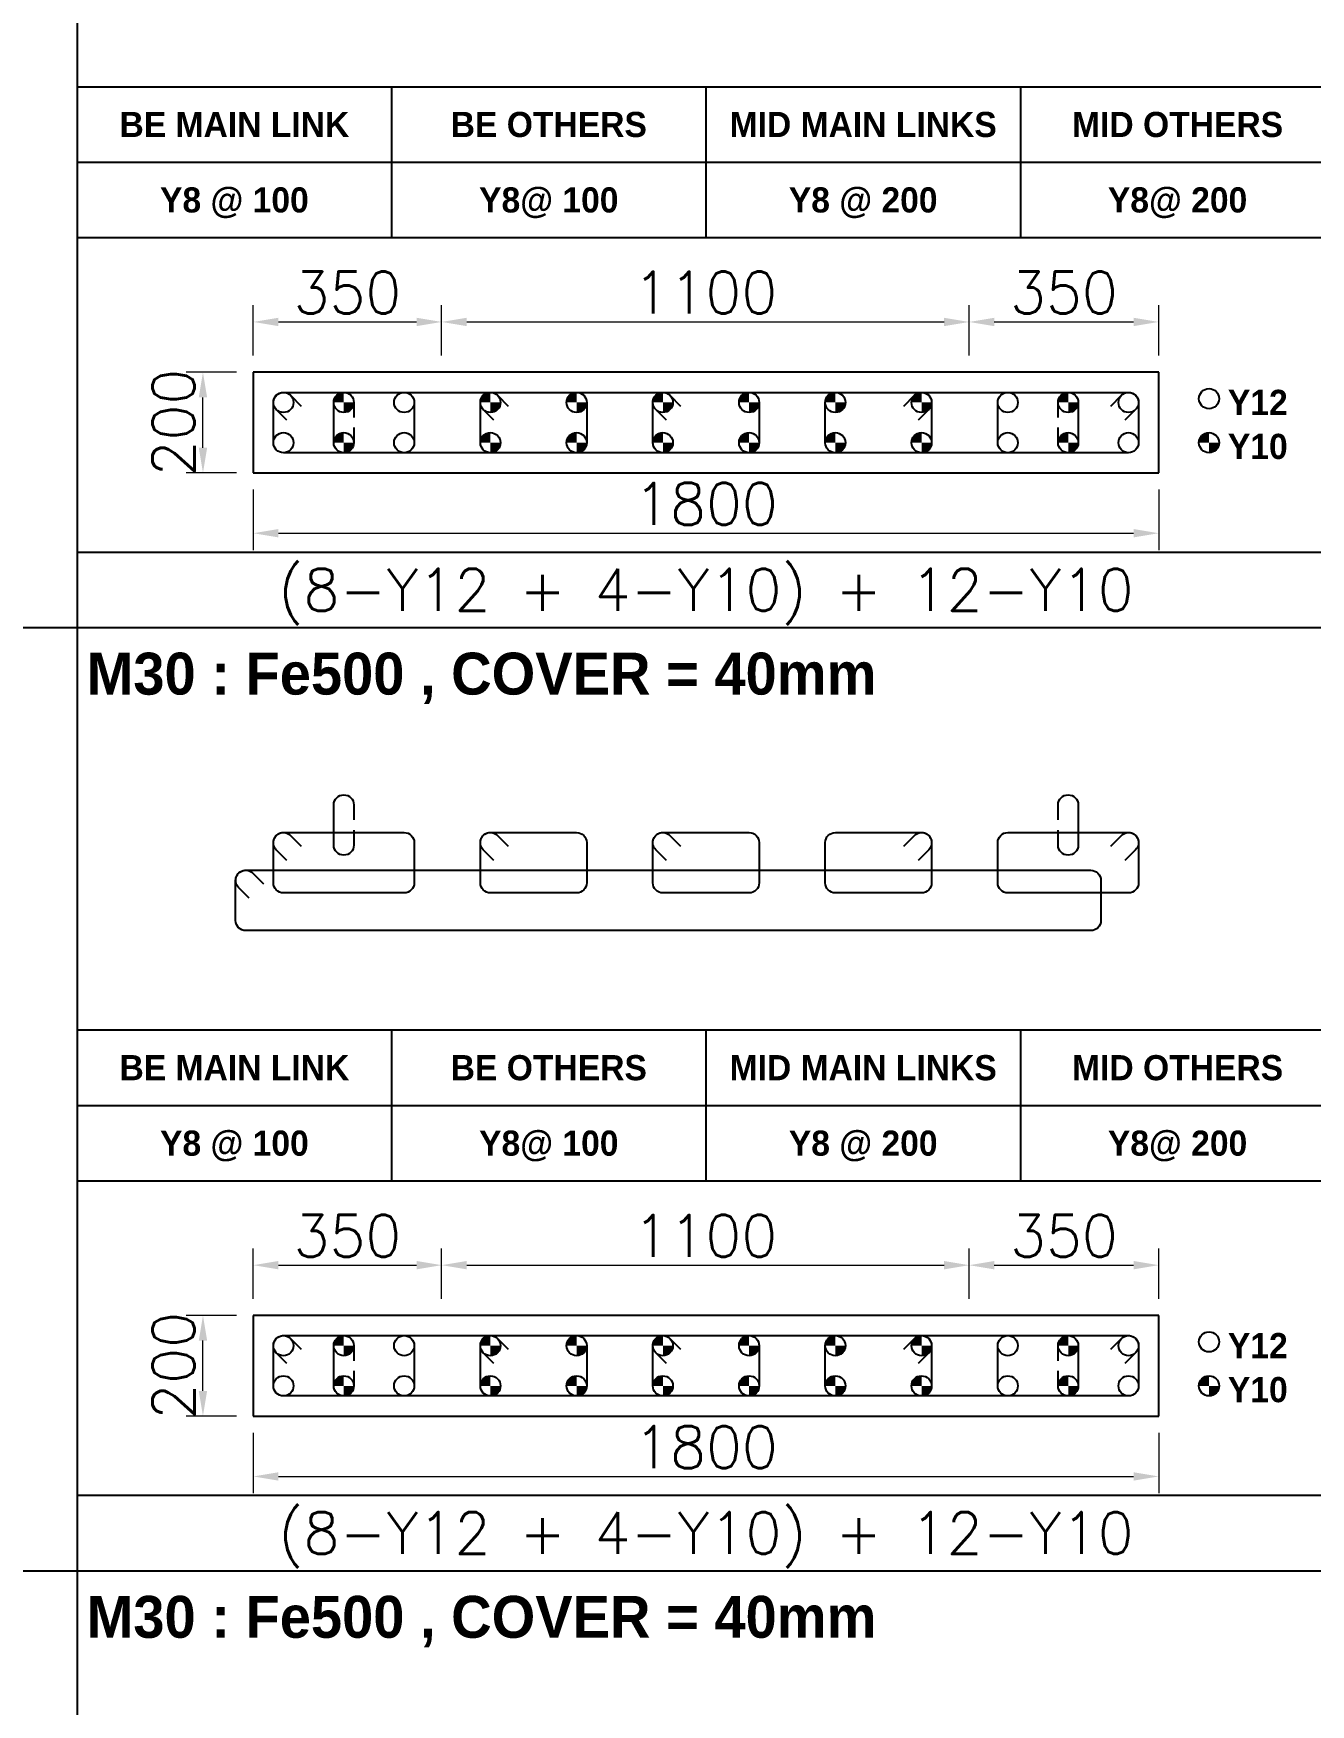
# Model space of a CAD drawing. Header units: millimetres. Extents: x -28707963 to -28231469, y 696001 to 896471.
# Drawn here: x -28330547 to -28322930, y 845748 to 855714 of the extents above; entities that cross this region are included whole.
import ezdxf
from ezdxf.enums import TextEntityAlignment as Align

# ---------------------------------------------------------------- set-up
doc = ezdxf.new("R2010")
doc.units = ezdxf.units.MM
doc.header["$MEASUREMENT"] = 0
doc.header["$PDMODE"] = 34
doc.header["$PDSIZE"] = -8
doc.layers.get('0').update_dxf_attribs({"lineweight": 5})
for name, color, linetype in [('09 COL TEXT-SCH', 2, 'Continuous'), ('14 REINF', 6, 'Continuous'), ('22 TABLE FRAME', 5, 'Continuous'), ('23 STIRRUPS', 5, 'Continuous'), ('TEXT', 4, 'Continuous')]:
    doc.layers.add(name, color=color, linetype=linetype)
doc.layers.add('19 COLUMN', color=1, linetype='Continuous', lineweight=25)
doc.styles.add('adani bold', font='')
doc.styles.add('ROMANS', font='simplex.shx')
doc.styles.get('adani bold').set_extended_font_data('Adani Bold', bold=True)
doc.dimstyles.new('D 50', dxfattribs={"dimscale": 100, "dimtxt": 3, "dimasz": 1.5, "dimexe": 1, "dimexo": 1, "dimgap": 0.5, "dimtad": 1, "dimdec": 0, "dimdsep": 46, "dimtxsty": 'ROMANS', "dimcen": 2.5, "dimclrd": 5, "dimclre": 5, "dimclrt": 4, "dimadec": 0, "dimazin": 0, "dimtfac": 1, "dimtdec": 0, "dimtmove": 0, "dimatfit": 3, "dimfxl": 1, "dimlwd": 0, "dimlwe": 0, "dimarcsym": 0})

# ---------------------------------------------------------------- blocks, each defined once
blk = doc.blocks.new('*D30')
at = {"color": 5, "lineweight": 0, "transparency": 16777216}
for p, q in [((-28329236.1, 847368.4), (-28329236.1, 847008.4)), ((-28323836.1, 847368.4), (-28323836.1, 847008.4)), ((-28329086.1, 847108.4), (-28323986.1, 847108.4))]:
    blk.add_line(p, q, dxfattribs=at)
at = {"color": 5, "transparency": 16777216}
for points in [[(-28329086.1, 847133.4), (-28329086.1, 847083.4), (-28329236.1, 847108.4)], [(-28323986.1, 847083.4), (-28323986.1, 847133.4), (-28323836.1, 847108.4)]]:
    blk.add_solid(points, dxfattribs=at)
at = {"layer": 'Defpoints', "color": 0, "transparency": 16777216}
for p in [(-28329236.1, 847468.4), (-28323836.1, 847468.4), (-28323836.1, 847108.4)]:
    blk.add_point(p, dxfattribs=at)
at = {"color": 4, "transparency": 16777216, "insert": (-28326536.1, 847283.4), "char_height": 250, "attachment_point": 5, "style": 'ROMANS'}
blk.add_mtext('1800', dxfattribs=at)
blk = doc.blocks.new('*D31')
at = {"color": 5, "lineweight": 0, "transparency": 16777216}
for p, q in [((-28329236.1, 852993.4), (-28329236.1, 852633.4)), ((-28323836.1, 852993.4), (-28323836.1, 852633.4)), ((-28329086.1, 852733.4), (-28323986.1, 852733.4))]:
    blk.add_line(p, q, dxfattribs=at)
at = {"color": 5, "transparency": 16777216}
for points in [[(-28329086.1, 852758.4), (-28329086.1, 852708.4), (-28329236.1, 852733.4)], [(-28323986.1, 852708.4), (-28323986.1, 852758.4), (-28323836.1, 852733.4)]]:
    blk.add_solid(points, dxfattribs=at)
at = {"layer": 'Defpoints', "color": 0, "transparency": 16777216}
for p in [(-28329236.1, 853093.4), (-28323836.1, 853093.4), (-28323836.1, 852733.4)]:
    blk.add_point(p, dxfattribs=at)
at = {"color": 4, "transparency": 16777216, "insert": (-28326536.1, 852908.4), "char_height": 250, "attachment_point": 5, "style": 'ROMANS'}
blk.add_mtext('1800', dxfattribs=at)
blk = doc.blocks.new('*D273')
at = {"color": 5, "lineweight": 0, "transparency": 16777216}
for p, q in [((-28329336.1, 848068.4), (-28329636.1, 848068.4)), ((-28329536.1, 847618.4), (-28329536.1, 847918.4)), ((-28329336.1, 847468.4), (-28329636.1, 847468.4))]:
    blk.add_line(p, q, dxfattribs=at)
at = {"color": 5, "transparency": 16777216}
for points in [[(-28329511.1, 847918.4), (-28329561.1, 847918.4), (-28329536.1, 848068.4)], [(-28329561.1, 847618.4), (-28329511.1, 847618.4), (-28329536.1, 847468.4)]]:
    blk.add_solid(points, dxfattribs=at)
at = {"layer": 'Defpoints', "color": 0, "transparency": 16777216}
for p in [(-28329536.1, 848068.4), (-28329236.1, 848068.4), (-28329236.1, 847468.4)]:
    blk.add_point(p, dxfattribs=at)
at = {"color": 4, "transparency": 16777216, "insert": (-28329711.1, 847768.4), "char_height": 250, "attachment_point": 5, "rotation": 90, "style": 'ROMANS'}
blk.add_mtext('200', dxfattribs=at)
blk = doc.blocks.new('*D274')
at = {"color": 5, "lineweight": 0, "transparency": 16777216}
for p, q in [((-28329236.1, 848168.4), (-28329236.1, 848468.4)), ((-28328112.5, 848168.4), (-28328112.5, 848468.4)), ((-28329086.1, 848368.4), (-28328262.5, 848368.4))]:
    blk.add_line(p, q, dxfattribs=at)
at = {"color": 5, "transparency": 16777216}
for points in [[(-28329086.1, 848393.4), (-28329086.1, 848343.4), (-28329236.1, 848368.4)], [(-28328262.5, 848343.4), (-28328262.5, 848393.4), (-28328112.5, 848368.4)]]:
    blk.add_solid(points, dxfattribs=at)
at = {"layer": 'Defpoints', "color": 0, "transparency": 16777216}
for p in [(-28328112.5, 848368.4), (-28329236.1, 848068.4), (-28328112.5, 848068.4)]:
    blk.add_point(p, dxfattribs=at)
at = {"color": 4, "transparency": 16777216, "insert": (-28328674.3, 848543.4), "char_height": 250, "attachment_point": 5, "style": 'ROMANS'}
blk.add_mtext('350', dxfattribs=at)
blk = doc.blocks.new('*D275')
at = {"color": 5, "lineweight": 0, "transparency": 16777216}
for p, q in [((-28328112.5, 848168.4), (-28328112.5, 848468.4)), ((-28324966.6, 848168.4), (-28324966.6, 848468.4)), ((-28327962.5, 848368.4), (-28325116.6, 848368.4))]:
    blk.add_line(p, q, dxfattribs=at)
at = {"color": 5, "transparency": 16777216}
for points in [[(-28327962.5, 848393.4), (-28327962.5, 848343.4), (-28328112.5, 848368.4)], [(-28325116.6, 848343.4), (-28325116.6, 848393.4), (-28324966.6, 848368.4)]]:
    blk.add_solid(points, dxfattribs=at)
at = {"layer": 'Defpoints', "color": 0, "transparency": 16777216}
for p in [(-28324966.6, 848368.4), (-28328112.5, 848068.4), (-28324966.6, 848068.4)]:
    blk.add_point(p, dxfattribs=at)
at = {"color": 4, "transparency": 16777216, "insert": (-28326539.6, 848543.4), "char_height": 250, "attachment_point": 5, "style": 'ROMANS'}
blk.add_mtext('1100', dxfattribs=at)
blk = doc.blocks.new('*D276')
at = {"color": 5, "lineweight": 0, "transparency": 16777216}
for p, q in [((-28324966.6, 848168.4), (-28324966.6, 848468.4)), ((-28323836.1, 848168.4), (-28323836.1, 848468.4)), ((-28324816.6, 848368.4), (-28323986.1, 848368.4))]:
    blk.add_line(p, q, dxfattribs=at)
at = {"color": 5, "transparency": 16777216}
for points in [[(-28324816.6, 848393.4), (-28324816.6, 848343.4), (-28324966.6, 848368.4)], [(-28323986.1, 848343.4), (-28323986.1, 848393.4), (-28323836.1, 848368.4)]]:
    blk.add_solid(points, dxfattribs=at)
at = {"layer": 'Defpoints', "color": 0, "transparency": 16777216}
for p in [(-28323836.1, 848368.4), (-28324966.6, 848068.4), (-28323836.1, 848068.4)]:
    blk.add_point(p, dxfattribs=at)
at = {"color": 4, "transparency": 16777216, "insert": (-28324401.4, 848543.4), "char_height": 250, "attachment_point": 5, "style": 'ROMANS'}
blk.add_mtext('350', dxfattribs=at)
blk = doc.blocks.new('*D277')
at = {"color": 5, "lineweight": 0, "transparency": 16777216}
for p, q in [((-28329336.1, 853693.4), (-28329636.1, 853693.4)), ((-28329536.1, 853243.4), (-28329536.1, 853543.4)), ((-28329336.1, 853093.4), (-28329636.1, 853093.4))]:
    blk.add_line(p, q, dxfattribs=at)
at = {"color": 5, "transparency": 16777216}
for points in [[(-28329511.1, 853543.4), (-28329561.1, 853543.4), (-28329536.1, 853693.4)], [(-28329561.1, 853243.4), (-28329511.1, 853243.4), (-28329536.1, 853093.4)]]:
    blk.add_solid(points, dxfattribs=at)
at = {"layer": 'Defpoints', "color": 0, "transparency": 16777216}
for p in [(-28329536.1, 853693.4), (-28329236.1, 853693.4), (-28329236.1, 853093.4)]:
    blk.add_point(p, dxfattribs=at)
at = {"color": 4, "transparency": 16777216, "insert": (-28329711.1, 853393.4), "char_height": 250, "attachment_point": 5, "rotation": 90, "style": 'ROMANS'}
blk.add_mtext('200', dxfattribs=at)
blk = doc.blocks.new('*D278')
at = {"color": 5, "lineweight": 0, "transparency": 16777216}
for p, q in [((-28329236.1, 853793.4), (-28329236.1, 854093.4)), ((-28328112.5, 853793.4), (-28328112.5, 854093.4)), ((-28329086.1, 853993.4), (-28328262.5, 853993.4))]:
    blk.add_line(p, q, dxfattribs=at)
at = {"color": 5, "transparency": 16777216}
for points in [[(-28329086.1, 854018.4), (-28329086.1, 853968.4), (-28329236.1, 853993.4)], [(-28328262.5, 853968.4), (-28328262.5, 854018.4), (-28328112.5, 853993.4)]]:
    blk.add_solid(points, dxfattribs=at)
at = {"layer": 'Defpoints', "color": 0, "transparency": 16777216}
for p in [(-28328112.5, 853993.4), (-28329236.1, 853693.4), (-28328112.5, 853693.4)]:
    blk.add_point(p, dxfattribs=at)
at = {"color": 4, "transparency": 16777216, "insert": (-28328674.3, 854168.4), "char_height": 250, "attachment_point": 5, "style": 'ROMANS'}
blk.add_mtext('350', dxfattribs=at)
blk = doc.blocks.new('*D279')
at = {"color": 5, "lineweight": 0, "transparency": 16777216}
for p, q in [((-28328112.5, 853793.4), (-28328112.5, 854093.4)), ((-28324966.6, 853793.4), (-28324966.6, 854093.4)), ((-28327962.5, 853993.4), (-28325116.6, 853993.4))]:
    blk.add_line(p, q, dxfattribs=at)
at = {"color": 5, "transparency": 16777216}
for points in [[(-28327962.5, 854018.4), (-28327962.5, 853968.4), (-28328112.5, 853993.4)], [(-28325116.6, 853968.4), (-28325116.6, 854018.4), (-28324966.6, 853993.4)]]:
    blk.add_solid(points, dxfattribs=at)
at = {"layer": 'Defpoints', "color": 0, "transparency": 16777216}
for p in [(-28324966.6, 853993.4), (-28328112.5, 853693.4), (-28324966.6, 853693.4)]:
    blk.add_point(p, dxfattribs=at)
at = {"color": 4, "transparency": 16777216, "insert": (-28326539.6, 854168.4), "char_height": 250, "attachment_point": 5, "style": 'ROMANS'}
blk.add_mtext('1100', dxfattribs=at)
blk = doc.blocks.new('*D280')
at = {"color": 5, "lineweight": 0, "transparency": 16777216}
for p, q in [((-28324966.6, 853793.4), (-28324966.6, 854093.4)), ((-28323836.1, 853793.4), (-28323836.1, 854093.4)), ((-28324816.6, 853993.4), (-28323986.1, 853993.4))]:
    blk.add_line(p, q, dxfattribs=at)
at = {"color": 5, "transparency": 16777216}
for points in [[(-28324816.6, 854018.4), (-28324816.6, 853968.4), (-28324966.6, 853993.4)], [(-28323986.1, 853968.4), (-28323986.1, 854018.4), (-28323836.1, 853993.4)]]:
    blk.add_solid(points, dxfattribs=at)
at = {"layer": 'Defpoints', "color": 0, "transparency": 16777216}
for p in [(-28323836.1, 853993.4), (-28324966.6, 853693.4), (-28323836.1, 853693.4)]:
    blk.add_point(p, dxfattribs=at)
at = {"color": 4, "transparency": 16777216, "insert": (-28324401.4, 854168.4), "char_height": 250, "attachment_point": 5, "style": 'ROMANS'}
blk.add_mtext('350', dxfattribs=at)

msp = doc.modelspace()

# ---------------------------------------------------------------- hatches: boundary and pattern name
at = {"layer": '14 REINF'}
h = msp.add_hatch(color=6, dxfattribs=at)
edge = h.paths.add_edge_path(flags=0)
edge.add_line((-28328756.1, 853513.4), (-28328696.1, 853513.4))
edge.add_line((-28328696.1, 853513.4), (-28328696.1, 853573.4))
edge.add_arc((-28328696.1, 853513.4), 60, 90, 180)
edge = h.paths.add_edge_path(flags=0)
edge.add_line((-28328636.1, 853513.4), (-28328696.1, 853513.4))
edge.add_line((-28328696.1, 853513.4), (-28328696.1, 853453.4))
edge.add_arc((-28328696.1, 853513.4), 60, 270, 360)
h = msp.add_hatch(color=6, dxfattribs=at)
edge = h.paths.add_edge_path(flags=0)
edge.add_line((-28327881.8, 853513.4), (-28327821.8, 853513.4))
edge.add_line((-28327821.8, 853513.4), (-28327821.8, 853573.4))
edge.add_arc((-28327821.8, 853513.4), 60, 90, 180)
edge = h.paths.add_edge_path(flags=0)
edge.add_line((-28327761.8, 853513.4), (-28327821.8, 853513.4))
edge.add_line((-28327821.8, 853513.4), (-28327821.8, 853453.4))
edge.add_arc((-28327821.8, 853513.4), 60, 270, 360)
h = msp.add_hatch(color=6, dxfattribs=at)
edge = h.paths.add_edge_path(flags=0)
edge.add_line((-28327367.5, 853513.4), (-28327307.5, 853513.4))
edge.add_line((-28327307.5, 853513.4), (-28327307.5, 853573.4))
edge.add_arc((-28327307.5, 853513.4), 60, 90, 180)
edge = h.paths.add_edge_path(flags=0)
edge.add_line((-28327247.5, 853513.4), (-28327307.5, 853513.4))
edge.add_line((-28327307.5, 853513.4), (-28327307.5, 853453.4))
edge.add_arc((-28327307.5, 853513.4), 60, 270, 360)
h = msp.add_hatch(color=6, dxfattribs=at)
edge = h.paths.add_edge_path(flags=0)
edge.add_line((-28326853.2, 853513.4), (-28326793.2, 853513.4))
edge.add_line((-28326793.2, 853513.4), (-28326793.2, 853573.4))
edge.add_arc((-28326793.2, 853513.4), 60, 90, 180)
edge = h.paths.add_edge_path(flags=0)
edge.add_line((-28326733.2, 853513.4), (-28326793.2, 853513.4))
edge.add_line((-28326793.2, 853513.4), (-28326793.2, 853453.4))
edge.add_arc((-28326793.2, 853513.4), 60, 270, 360)
h = msp.add_hatch(color=6, dxfattribs=at)
edge = h.paths.add_edge_path(flags=0)
edge.add_line((-28326339, 853513.4), (-28326279, 853513.4))
edge.add_line((-28326279, 853513.4), (-28326279, 853573.4))
edge.add_arc((-28326279, 853513.4), 60, 90, 180)
edge = h.paths.add_edge_path(flags=0)
edge.add_line((-28326219, 853513.4), (-28326279, 853513.4))
edge.add_line((-28326279, 853513.4), (-28326279, 853453.4))
edge.add_arc((-28326279, 853513.4), 60, 270, 360)
h = msp.add_hatch(color=6, dxfattribs=at)
edge = h.paths.add_edge_path(flags=0)
edge.add_line((-28325824.7, 853513.4), (-28325764.7, 853513.4))
edge.add_line((-28325764.7, 853513.4), (-28325764.7, 853573.4))
edge.add_arc((-28325764.7, 853513.4), 60, 90, 180)
edge = h.paths.add_edge_path(flags=0)
edge.add_line((-28325704.7, 853513.4), (-28325764.7, 853513.4))
edge.add_line((-28325764.7, 853513.4), (-28325764.7, 853453.4))
edge.add_arc((-28325764.7, 853513.4), 60, 270, 360)
h = msp.add_hatch(color=6, dxfattribs=at)
edge = h.paths.add_edge_path(flags=0)
edge.add_line((-28325310.4, 853513.4), (-28325250.4, 853513.4))
edge.add_line((-28325250.4, 853513.4), (-28325250.4, 853573.4))
edge.add_arc((-28325250.4, 853513.4), 60, 90, 180)
edge = h.paths.add_edge_path(flags=0)
edge.add_line((-28325190.4, 853513.4), (-28325250.4, 853513.4))
edge.add_line((-28325250.4, 853513.4), (-28325250.4, 853453.4))
edge.add_arc((-28325250.4, 853513.4), 60, 270, 360)
h = msp.add_hatch(color=6, dxfattribs=at)
edge = h.paths.add_edge_path(flags=0)
edge.add_line((-28324436.1, 853513.4), (-28324376.1, 853513.4))
edge.add_line((-28324376.1, 853513.4), (-28324376.1, 853573.4))
edge.add_arc((-28324376.1, 853513.4), 60, 90, 180)
edge = h.paths.add_edge_path(flags=0)
edge.add_line((-28324316.1, 853513.4), (-28324376.1, 853513.4))
edge.add_line((-28324376.1, 853513.4), (-28324376.1, 853453.4))
edge.add_arc((-28324376.1, 853513.4), 60, 270, 360)
h = msp.add_hatch(color=6, dxfattribs=at)
edge = h.paths.add_edge_path(flags=0)
edge.add_line((-28328756.1, 853273.4), (-28328696.1, 853273.4))
edge.add_line((-28328696.1, 853273.4), (-28328696.1, 853333.4))
edge.add_arc((-28328696.1, 853273.4), 60, 90, 180)
edge = h.paths.add_edge_path(flags=0)
edge.add_line((-28328636.1, 853273.4), (-28328696.1, 853273.4))
edge.add_line((-28328696.1, 853273.4), (-28328696.1, 853213.4))
edge.add_arc((-28328696.1, 853273.4), 60, 270, 360)
h = msp.add_hatch(color=6, dxfattribs=at)
edge = h.paths.add_edge_path(flags=0)
edge.add_line((-28327881.8, 853273.4), (-28327821.8, 853273.4))
edge.add_line((-28327821.8, 853273.4), (-28327821.8, 853333.4))
edge.add_arc((-28327821.8, 853273.4), 60, 90, 180)
edge = h.paths.add_edge_path(flags=0)
edge.add_line((-28327761.8, 853273.4), (-28327821.8, 853273.4))
edge.add_line((-28327821.8, 853273.4), (-28327821.8, 853213.4))
edge.add_arc((-28327821.8, 853273.4), 60, 270, 360)
h = msp.add_hatch(color=6, dxfattribs=at)
edge = h.paths.add_edge_path(flags=0)
edge.add_line((-28327367.5, 853273.4), (-28327307.5, 853273.4))
edge.add_line((-28327307.5, 853273.4), (-28327307.5, 853333.4))
edge.add_arc((-28327307.5, 853273.4), 60, 90, 180)
edge = h.paths.add_edge_path(flags=0)
edge.add_line((-28327247.5, 853273.4), (-28327307.5, 853273.4))
edge.add_line((-28327307.5, 853273.4), (-28327307.5, 853213.4))
edge.add_arc((-28327307.5, 853273.4), 60, 270, 360)
h = msp.add_hatch(color=6, dxfattribs=at)
edge = h.paths.add_edge_path(flags=0)
edge.add_line((-28326853.2, 853273.4), (-28326793.2, 853273.4))
edge.add_line((-28326793.2, 853273.4), (-28326793.2, 853333.4))
edge.add_arc((-28326793.2, 853273.4), 60, 90, 180)
edge = h.paths.add_edge_path(flags=0)
edge.add_line((-28326733.2, 853273.4), (-28326793.2, 853273.4))
edge.add_line((-28326793.2, 853273.4), (-28326793.2, 853213.4))
edge.add_arc((-28326793.2, 853273.4), 60, 270, 360)
h = msp.add_hatch(color=6, dxfattribs=at)
edge = h.paths.add_edge_path(flags=0)
edge.add_line((-28326339, 853273.4), (-28326279, 853273.4))
edge.add_line((-28326279, 853273.4), (-28326279, 853333.4))
edge.add_arc((-28326279, 853273.4), 60, 90, 180)
edge = h.paths.add_edge_path(flags=0)
edge.add_line((-28326219, 853273.4), (-28326279, 853273.4))
edge.add_line((-28326279, 853273.4), (-28326279, 853213.4))
edge.add_arc((-28326279, 853273.4), 60, 270, 360)
h = msp.add_hatch(color=6, dxfattribs=at)
edge = h.paths.add_edge_path(flags=0)
edge.add_line((-28325824.7, 853273.4), (-28325764.7, 853273.4))
edge.add_line((-28325764.7, 853273.4), (-28325764.7, 853333.4))
edge.add_arc((-28325764.7, 853273.4), 60, 90, 180)
edge = h.paths.add_edge_path(flags=0)
edge.add_line((-28325704.7, 853273.4), (-28325764.7, 853273.4))
edge.add_line((-28325764.7, 853273.4), (-28325764.7, 853213.4))
edge.add_arc((-28325764.7, 853273.4), 60, 270, 360)
h = msp.add_hatch(color=6, dxfattribs=at)
edge = h.paths.add_edge_path(flags=0)
edge.add_line((-28325310.4, 853273.4), (-28325250.4, 853273.4))
edge.add_line((-28325250.4, 853273.4), (-28325250.4, 853333.4))
edge.add_arc((-28325250.4, 853273.4), 60, 90, 180)
edge = h.paths.add_edge_path(flags=0)
edge.add_line((-28325190.4, 853273.4), (-28325250.4, 853273.4))
edge.add_line((-28325250.4, 853273.4), (-28325250.4, 853213.4))
edge.add_arc((-28325250.4, 853273.4), 60, 270, 360)
h = msp.add_hatch(color=6, dxfattribs=at)
edge = h.paths.add_edge_path(flags=0)
edge.add_line((-28324436.1, 853273.4), (-28324376.1, 853273.4))
edge.add_line((-28324376.1, 853273.4), (-28324376.1, 853333.4))
edge.add_arc((-28324376.1, 853273.4), 60, 90, 180)
edge = h.paths.add_edge_path(flags=0)
edge.add_line((-28324316.1, 853273.4), (-28324376.1, 853273.4))
edge.add_line((-28324376.1, 853273.4), (-28324376.1, 853213.4))
edge.add_arc((-28324376.1, 853273.4), 60, 270, 360)
h = msp.add_hatch(color=6, dxfattribs=at)
edge = h.paths.add_edge_path(flags=0)
edge.add_line((-28323596.1, 853273.4), (-28323536.1, 853273.4))
edge.add_line((-28323536.1, 853273.4), (-28323536.1, 853333.4))
edge.add_arc((-28323536.1, 853273.4), 60, 90, 180)
edge = h.paths.add_edge_path(flags=0)
edge.add_line((-28323476.1, 853273.4), (-28323536.1, 853273.4))
edge.add_line((-28323536.1, 853273.4), (-28323536.1, 853213.4))
edge.add_arc((-28323536.1, 853273.4), 60, 270, 360)
h = msp.add_hatch(color=6, dxfattribs=at)
edge = h.paths.add_edge_path(flags=0)
edge.add_line((-28328756.1, 847888.4), (-28328696.1, 847888.4))
edge.add_line((-28328696.1, 847888.4), (-28328696.1, 847948.4))
edge.add_arc((-28328696.1, 847888.4), 60, 90, 180)
edge = h.paths.add_edge_path(flags=0)
edge.add_line((-28328636.1, 847888.4), (-28328696.1, 847888.4))
edge.add_line((-28328696.1, 847888.4), (-28328696.1, 847828.4))
edge.add_arc((-28328696.1, 847888.4), 60, 270, 360)
h = msp.add_hatch(color=6, dxfattribs=at)
edge = h.paths.add_edge_path(flags=0)
edge.add_line((-28327881.8, 847888.4), (-28327821.8, 847888.4))
edge.add_line((-28327821.8, 847888.4), (-28327821.8, 847948.4))
edge.add_arc((-28327821.8, 847888.4), 60, 90, 180)
edge = h.paths.add_edge_path(flags=0)
edge.add_line((-28327761.8, 847888.4), (-28327821.8, 847888.4))
edge.add_line((-28327821.8, 847888.4), (-28327821.8, 847828.4))
edge.add_arc((-28327821.8, 847888.4), 60, 270, 360)
h = msp.add_hatch(color=6, dxfattribs=at)
edge = h.paths.add_edge_path(flags=0)
edge.add_line((-28327367.5, 847888.4), (-28327307.5, 847888.4))
edge.add_line((-28327307.5, 847888.4), (-28327307.5, 847948.4))
edge.add_arc((-28327307.5, 847888.4), 60, 90, 180)
edge = h.paths.add_edge_path(flags=0)
edge.add_line((-28327247.5, 847888.4), (-28327307.5, 847888.4))
edge.add_line((-28327307.5, 847888.4), (-28327307.5, 847828.4))
edge.add_arc((-28327307.5, 847888.4), 60, 270, 360)
h = msp.add_hatch(color=6, dxfattribs=at)
edge = h.paths.add_edge_path(flags=0)
edge.add_line((-28326853.2, 847888.4), (-28326793.2, 847888.4))
edge.add_line((-28326793.2, 847888.4), (-28326793.2, 847948.4))
edge.add_arc((-28326793.2, 847888.4), 60, 90, 180)
edge = h.paths.add_edge_path(flags=0)
edge.add_line((-28326733.2, 847888.4), (-28326793.2, 847888.4))
edge.add_line((-28326793.2, 847888.4), (-28326793.2, 847828.4))
edge.add_arc((-28326793.2, 847888.4), 60, 270, 360)
h = msp.add_hatch(color=6, dxfattribs=at)
edge = h.paths.add_edge_path(flags=0)
edge.add_line((-28326339, 847888.4), (-28326279, 847888.4))
edge.add_line((-28326279, 847888.4), (-28326279, 847948.4))
edge.add_arc((-28326279, 847888.4), 60, 90, 180)
edge = h.paths.add_edge_path(flags=0)
edge.add_line((-28326219, 847888.4), (-28326279, 847888.4))
edge.add_line((-28326279, 847888.4), (-28326279, 847828.4))
edge.add_arc((-28326279, 847888.4), 60, 270, 360)
h = msp.add_hatch(color=6, dxfattribs=at)
edge = h.paths.add_edge_path(flags=0)
edge.add_line((-28325824.7, 847888.4), (-28325764.7, 847888.4))
edge.add_line((-28325764.7, 847888.4), (-28325764.7, 847948.4))
edge.add_arc((-28325764.7, 847888.4), 60, 90, 180)
edge = h.paths.add_edge_path(flags=0)
edge.add_line((-28325704.7, 847888.4), (-28325764.7, 847888.4))
edge.add_line((-28325764.7, 847888.4), (-28325764.7, 847828.4))
edge.add_arc((-28325764.7, 847888.4), 60, 270, 360)
h = msp.add_hatch(color=6, dxfattribs=at)
edge = h.paths.add_edge_path(flags=0)
edge.add_line((-28325310.4, 847888.4), (-28325250.4, 847888.4))
edge.add_line((-28325250.4, 847888.4), (-28325250.4, 847948.4))
edge.add_arc((-28325250.4, 847888.4), 60, 90, 180)
edge = h.paths.add_edge_path(flags=0)
edge.add_line((-28325190.4, 847888.4), (-28325250.4, 847888.4))
edge.add_line((-28325250.4, 847888.4), (-28325250.4, 847828.4))
edge.add_arc((-28325250.4, 847888.4), 60, 270, 360)
h = msp.add_hatch(color=6, dxfattribs=at)
edge = h.paths.add_edge_path(flags=0)
edge.add_line((-28324436.1, 847888.4), (-28324376.1, 847888.4))
edge.add_line((-28324376.1, 847888.4), (-28324376.1, 847948.4))
edge.add_arc((-28324376.1, 847888.4), 60, 90, 180)
edge = h.paths.add_edge_path(flags=0)
edge.add_line((-28324316.1, 847888.4), (-28324376.1, 847888.4))
edge.add_line((-28324376.1, 847888.4), (-28324376.1, 847828.4))
edge.add_arc((-28324376.1, 847888.4), 60, 270, 360)
h = msp.add_hatch(color=6, dxfattribs=at)
edge = h.paths.add_edge_path(flags=0)
edge.add_line((-28328756.1, 847648.4), (-28328696.1, 847648.4))
edge.add_line((-28328696.1, 847648.4), (-28328696.1, 847708.4))
edge.add_arc((-28328696.1, 847648.4), 60, 90, 180)
edge = h.paths.add_edge_path(flags=0)
edge.add_line((-28328636.1, 847648.4), (-28328696.1, 847648.4))
edge.add_line((-28328696.1, 847648.4), (-28328696.1, 847588.4))
edge.add_arc((-28328696.1, 847648.4), 60, 270, 360)
h = msp.add_hatch(color=6, dxfattribs=at)
edge = h.paths.add_edge_path(flags=0)
edge.add_line((-28327881.8, 847648.4), (-28327821.8, 847648.4))
edge.add_line((-28327821.8, 847648.4), (-28327821.8, 847708.4))
edge.add_arc((-28327821.8, 847648.4), 60, 90, 180)
edge = h.paths.add_edge_path(flags=0)
edge.add_line((-28327761.8, 847648.4), (-28327821.8, 847648.4))
edge.add_line((-28327821.8, 847648.4), (-28327821.8, 847588.4))
edge.add_arc((-28327821.8, 847648.4), 60, 270, 360)
h = msp.add_hatch(color=6, dxfattribs=at)
edge = h.paths.add_edge_path(flags=0)
edge.add_line((-28327367.5, 847648.4), (-28327307.5, 847648.4))
edge.add_line((-28327307.5, 847648.4), (-28327307.5, 847708.4))
edge.add_arc((-28327307.5, 847648.4), 60, 90, 180)
edge = h.paths.add_edge_path(flags=0)
edge.add_line((-28327247.5, 847648.4), (-28327307.5, 847648.4))
edge.add_line((-28327307.5, 847648.4), (-28327307.5, 847588.4))
edge.add_arc((-28327307.5, 847648.4), 60, 270, 360)
h = msp.add_hatch(color=6, dxfattribs=at)
edge = h.paths.add_edge_path(flags=0)
edge.add_line((-28326853.2, 847648.4), (-28326793.2, 847648.4))
edge.add_line((-28326793.2, 847648.4), (-28326793.2, 847708.4))
edge.add_arc((-28326793.2, 847648.4), 60, 90, 180)
edge = h.paths.add_edge_path(flags=0)
edge.add_line((-28326733.2, 847648.4), (-28326793.2, 847648.4))
edge.add_line((-28326793.2, 847648.4), (-28326793.2, 847588.4))
edge.add_arc((-28326793.2, 847648.4), 60, 270, 360)
h = msp.add_hatch(color=6, dxfattribs=at)
edge = h.paths.add_edge_path(flags=0)
edge.add_line((-28326339, 847648.4), (-28326279, 847648.4))
edge.add_line((-28326279, 847648.4), (-28326279, 847708.4))
edge.add_arc((-28326279, 847648.4), 60, 90, 180)
edge = h.paths.add_edge_path(flags=0)
edge.add_line((-28326219, 847648.4), (-28326279, 847648.4))
edge.add_line((-28326279, 847648.4), (-28326279, 847588.4))
edge.add_arc((-28326279, 847648.4), 60, 270, 360)
h = msp.add_hatch(color=6, dxfattribs=at)
edge = h.paths.add_edge_path(flags=0)
edge.add_line((-28325824.7, 847648.4), (-28325764.7, 847648.4))
edge.add_line((-28325764.7, 847648.4), (-28325764.7, 847708.4))
edge.add_arc((-28325764.7, 847648.4), 60, 90, 180)
edge = h.paths.add_edge_path(flags=0)
edge.add_line((-28325704.7, 847648.4), (-28325764.7, 847648.4))
edge.add_line((-28325764.7, 847648.4), (-28325764.7, 847588.4))
edge.add_arc((-28325764.7, 847648.4), 60, 270, 360)
h = msp.add_hatch(color=6, dxfattribs=at)
edge = h.paths.add_edge_path(flags=0)
edge.add_line((-28325310.4, 847648.4), (-28325250.4, 847648.4))
edge.add_line((-28325250.4, 847648.4), (-28325250.4, 847708.4))
edge.add_arc((-28325250.4, 847648.4), 60, 90, 180)
edge = h.paths.add_edge_path(flags=0)
edge.add_line((-28325190.4, 847648.4), (-28325250.4, 847648.4))
edge.add_line((-28325250.4, 847648.4), (-28325250.4, 847588.4))
edge.add_arc((-28325250.4, 847648.4), 60, 270, 360)
h = msp.add_hatch(color=6, dxfattribs=at)
edge = h.paths.add_edge_path(flags=0)
edge.add_line((-28324436.1, 847648.4), (-28324376.1, 847648.4))
edge.add_line((-28324376.1, 847648.4), (-28324376.1, 847708.4))
edge.add_arc((-28324376.1, 847648.4), 60, 90, 180)
edge = h.paths.add_edge_path(flags=0)
edge.add_line((-28324316.1, 847648.4), (-28324376.1, 847648.4))
edge.add_line((-28324376.1, 847648.4), (-28324376.1, 847588.4))
edge.add_arc((-28324376.1, 847648.4), 60, 270, 360)
h = msp.add_hatch(color=6, dxfattribs=at)
edge = h.paths.add_edge_path(flags=0)
edge.add_line((-28323596.1, 847648.4), (-28323536.1, 847648.4))
edge.add_line((-28323536.1, 847648.4), (-28323536.1, 847708.4))
edge.add_arc((-28323536.1, 847648.4), 60, 90, 180)
edge = h.paths.add_edge_path(flags=0)
edge.add_line((-28323476.1, 847648.4), (-28323536.1, 847648.4))
edge.add_line((-28323536.1, 847648.4), (-28323536.1, 847588.4))
edge.add_arc((-28323536.1, 847648.4), 60, 270, 360)

# ---------------------------------------------------------------- linework, layer by layer
at = {"layer": '14 REINF', "color": 6}
for centre in [(-28329056.1, 853513.4), (-28328696.1, 853513.4), (-28328336.1, 853513.4), (-28327821.8, 853513.4), (-28327307.5, 853513.4), (-28326793.2, 853513.4), (-28326279, 853513.4), (-28325764.7, 853513.4), (-28325250.4, 853513.4), (-28324736.1, 853513.4), (-28324376.1, 853513.4), (-28324016.1, 853513.4), (-28323536.1, 853535.9), (-28329056.1, 853273.4), (-28328696.1, 853273.4), (-28328336.1, 853273.4), (-28327821.8, 853273.4), (-28327307.5, 853273.4), (-28326793.2, 853273.4), (-28326279, 853273.4), (-28325764.7, 853273.4), (-28325250.4, 853273.4), (-28324736.1, 853273.4), (-28324376.1, 853273.4), (-28324016.1, 853273.4), (-28323536.1, 853273.4), (-28329056.1, 847888.4), (-28328696.1, 847888.4), (-28328336.1, 847888.4), (-28327821.8, 847888.4), (-28327307.5, 847888.4), (-28326793.2, 847888.4), (-28326279, 847888.4), (-28325764.7, 847888.4), (-28325250.4, 847888.4), (-28324736.1, 847888.4), (-28324376.1, 847888.4), (-28324016.1, 847888.4), (-28323536.1, 847910.9), (-28329056.1, 847648.4), (-28328696.1, 847648.4), (-28328336.1, 847648.4), (-28327821.8, 847648.4), (-28327307.5, 847648.4), (-28326793.2, 847648.4), (-28326279, 847648.4), (-28325764.7, 847648.4), (-28325250.4, 847648.4), (-28324736.1, 847648.4), (-28324376.1, 847648.4), (-28324016.1, 847648.4), (-28323536.1, 847648.4)]:
    msp.add_circle(centre, 60, dxfattribs=at)
at = {"layer": '19 COLUMN', "color": 4}
for points in [[(-28323836.1, 853693.4), (-28329236.1, 853693.4)], [(-28329236.1, 853693.4), (-28329236.1, 853093.4)], [(-28323836.1, 853093.4), (-28323836.1, 853693.4)], [(-28329236.1, 853093.4), (-28323836.1, 853093.4)], [(-28323836.1, 848068.4), (-28329236.1, 848068.4)], [(-28329236.1, 848068.4), (-28329236.1, 847468.4)], [(-28323836.1, 847468.4), (-28323836.1, 848068.4)], [(-28329236.1, 847468.4), (-28323836.1, 847468.4)]]:
    msp.add_lwpolyline(points, dxfattribs=at)
at = {"layer": '22 TABLE FRAME', "color": 5, "linetype": 'Continuous'}
for p, q in [((-28330286.1, 863421.2), (-28330286.1, 788796.2)), ((-28330286.1, 855396.2), (-28245536.1, 855396.2)), ((-28328411.1, 855396.2), (-28328411.1, 854496.2)), ((-28326536.1, 855396.2), (-28326536.1, 854496.2)), ((-28324661.1, 855396.2), (-28324661.1, 854496.2)), ((-28330286.1, 854946.2), (-28245536.1, 854946.2)), ((-28330286.1, 854496.2), (-28245536.1, 854496.2)), ((-28330286.1, 852621.2), (-28245536.1, 852621.2)), ((-28334786.1, 852171.2), (-28245536.1, 852171.2)), ((-28330286.1, 849771.2), (-28245536.1, 849771.2)), ((-28328411.1, 849771.2), (-28328411.1, 848871.2)), ((-28326536.1, 849771.2), (-28326536.1, 848871.2)), ((-28324661.1, 849771.2), (-28324661.1, 848871.2)), ((-28330286.1, 849321.2), (-28245536.1, 849321.2)), ((-28330286.1, 848871.2), (-28245536.1, 848871.2)), ((-28330286.1, 846996.2), (-28245536.1, 846996.2)), ((-28334786.1, 846546.2), (-28245536.1, 846546.2))]:
    msp.add_line(p, q, dxfattribs=at)
at = {"layer": '23 STIRRUPS', "color": 5}
for points in [[(-28329034.9, 853407.3), (-28329098.5, 853470.9, -0.668178), (-28329056.1, 853573.4), (-28324016.1, 853573.4, -0.414214), (-28323956.1, 853513.4), (-28323956.1, 853273.4, -0.414214), (-28324016.1, 853213.4), (-28329056.1, 853213.4, -0.414214), (-28329116.1, 853273.4), (-28329116.1, 853513.4, -0.668179), (-28329013.7, 853555.8), (-28328950, 853492.1)], [(-28329034.9, 853407.3), (-28329098.5, 853470.9, -0.668178), (-28329056.1, 853573.4), (-28328336.1, 853573.4, -0.414214), (-28328276.1, 853513.4), (-28328276.1, 853273.4, -0.414214), (-28328336.1, 853213.4), (-28329056.1, 853213.4, -0.414214), (-28329116.1, 853273.4), (-28329116.1, 853513.4, -0.668179), (-28329013.7, 853555.8), (-28328950, 853492.1)], [(-28328636.1, 853363.4), (-28328636.1, 853273.4, -1), (-28328756.1, 853273.4), (-28328756.1, 853513.4, -1), (-28328636.1, 853513.4), (-28328636.1, 853423.4)], [(-28327800.6, 853407.3), (-28327864.3, 853470.9, -0.668223), (-28327821.8, 853573.4), (-28327307.5, 853573.4, -0.414104), (-28327247.5, 853513.4), (-28327247.5, 853273.4, -0.414104), (-28327307.5, 853213.4), (-28327821.8, 853213.4, -0.41425), (-28327881.8, 853273.4), (-28327881.8, 853513.4, -0.668179), (-28327779.4, 853555.8), (-28327715.8, 853492.1)], [(-28326772.1, 853407.3), (-28326835.7, 853470.9, -0.668359), (-28326793.2, 853573.4), (-28326279, 853573.4, -0.41436), (-28326219, 853513.4), (-28326219, 853273.4, -0.41436), (-28326279, 853213.4), (-28326793.2, 853213.4, -0.41436), (-28326853.2, 853273.4), (-28326853.2, 853513.4, -0.668179), (-28326750.8, 853555.8), (-28326687.2, 853492.1)], [(-28325356.4, 853492.1), (-28325292.8, 853555.8, -0.668179), (-28325190.4, 853513.4), (-28325190.4, 853273.4, -0.41425), (-28325250.4, 853213.4), (-28325764.7, 853213.4, -0.414104), (-28325824.7, 853273.4), (-28325824.7, 853513.4, -0.414104), (-28325764.7, 853573.4), (-28325250.4, 853573.4, -0.668223), (-28325207.9, 853470.9), (-28325271.6, 853407.3)], [(-28324122.2, 853492.1), (-28324058.5, 853555.8, -0.668179), (-28323956.1, 853513.4), (-28323956.1, 853273.4, -0.414214), (-28324016.1, 853213.4), (-28324736.1, 853213.4, -0.414214), (-28324796.1, 853273.4), (-28324796.1, 853513.4, -0.414214), (-28324736.1, 853573.4), (-28324016.1, 853573.4, -0.668178), (-28323973.7, 853470.9), (-28324037.3, 853407.3)], [(-28324436.1, 853423.4), (-28324436.1, 853513.4, -1), (-28324316.1, 853513.4), (-28324316.1, 853273.4, -1), (-28324436.1, 853273.4), (-28324436.1, 853363.4)], [(-28328636.1, 850963.4), (-28328636.1, 850873.4, -1), (-28328756.1, 850873.4), (-28328756.1, 851113.4, -1), (-28328636.1, 851113.4), (-28328636.1, 851023.4)], [(-28324436.1, 851023.4), (-28324436.1, 851113.4, -1), (-28324316.1, 851113.4), (-28324316.1, 850873.4, -1), (-28324436.1, 850873.4), (-28324436.1, 850963.4)], [(-28329034.9, 850782.3), (-28329098.5, 850845.9, -0.668178), (-28329056.1, 850948.4), (-28328336.1, 850948.4, -0.414214), (-28328276.1, 850888.4), (-28328276.1, 850648.4, -0.414214), (-28328336.1, 850588.4), (-28329056.1, 850588.4, -0.414214), (-28329116.1, 850648.4), (-28329116.1, 850888.4, -0.668179), (-28329013.7, 850930.8), (-28328950, 850867.1)], [(-28327800.6, 850782.3), (-28327864.3, 850845.9, -0.668223), (-28327821.8, 850948.4), (-28327307.5, 850948.4, -0.414104), (-28327247.5, 850888.4), (-28327247.5, 850648.4, -0.414104), (-28327307.5, 850588.4), (-28327821.8, 850588.4, -0.41425), (-28327881.8, 850648.4), (-28327881.8, 850888.4, -0.668179), (-28327779.4, 850930.8), (-28327715.8, 850867.1)], [(-28326772.1, 850782.3), (-28326835.7, 850845.9, -0.668359), (-28326793.2, 850948.4), (-28326279, 850948.4, -0.41436), (-28326219, 850888.4), (-28326219, 850648.4, -0.41436), (-28326279, 850588.4), (-28326793.2, 850588.4, -0.41436), (-28326853.2, 850648.4), (-28326853.2, 850888.4, -0.668179), (-28326750.8, 850930.8), (-28326687.2, 850867.1)], [(-28325356.4, 850867.1), (-28325292.8, 850930.8, -0.668179), (-28325190.4, 850888.4), (-28325190.4, 850648.4, -0.41425), (-28325250.4, 850588.4), (-28325764.7, 850588.4, -0.414104), (-28325824.7, 850648.4), (-28325824.7, 850888.4, -0.414104), (-28325764.7, 850948.4), (-28325250.4, 850948.4, -0.668223), (-28325207.9, 850845.9), (-28325271.6, 850782.3)], [(-28324122.2, 850867.1), (-28324058.5, 850930.8, -0.668179), (-28323956.1, 850888.4), (-28323956.1, 850648.4, -0.414214), (-28324016.1, 850588.4), (-28324736.1, 850588.4, -0.414214), (-28324796.1, 850648.4), (-28324796.1, 850888.4, -0.414214), (-28324736.1, 850948.4), (-28324016.1, 850948.4, -0.668178), (-28323973.7, 850845.9), (-28324037.3, 850782.3)], [(-28329259.9, 850557.3), (-28329323.5, 850620.9, -0.668178), (-28329281.1, 850723.4), (-28324241.1, 850723.4, -0.414214), (-28324181.1, 850663.4), (-28324181.1, 850423.4, -0.414214), (-28324241.1, 850363.4), (-28329281.1, 850363.4, -0.414214), (-28329341.1, 850423.4), (-28329341.1, 850663.4, -0.668179), (-28329238.7, 850705.8), (-28329175, 850642.1)], [(-28329034.9, 847782.3), (-28329098.5, 847845.9, -0.668178), (-28329056.1, 847948.4), (-28324016.1, 847948.4, -0.414214), (-28323956.1, 847888.4), (-28323956.1, 847648.4, -0.414214), (-28324016.1, 847588.4), (-28329056.1, 847588.4, -0.414214), (-28329116.1, 847648.4), (-28329116.1, 847888.4, -0.668179), (-28329013.7, 847930.8), (-28328950, 847867.1)], [(-28329034.9, 847782.3), (-28329098.5, 847845.9, -0.668178), (-28329056.1, 847948.4), (-28328336.1, 847948.4, -0.414214), (-28328276.1, 847888.4), (-28328276.1, 847648.4, -0.414214), (-28328336.1, 847588.4), (-28329056.1, 847588.4, -0.414214), (-28329116.1, 847648.4), (-28329116.1, 847888.4, -0.668179), (-28329013.7, 847930.8), (-28328950, 847867.1)], [(-28328636.1, 847738.4), (-28328636.1, 847648.4, -1), (-28328756.1, 847648.4), (-28328756.1, 847888.4, -1), (-28328636.1, 847888.4), (-28328636.1, 847798.4)], [(-28327800.6, 847782.3), (-28327864.3, 847845.9, -0.668223), (-28327821.8, 847948.4), (-28327307.5, 847948.4, -0.414104), (-28327247.5, 847888.4), (-28327247.5, 847648.4, -0.414104), (-28327307.5, 847588.4), (-28327821.8, 847588.4, -0.41425), (-28327881.8, 847648.4), (-28327881.8, 847888.4, -0.668179), (-28327779.4, 847930.8), (-28327715.8, 847867.1)], [(-28326772.1, 847782.3), (-28326835.7, 847845.9, -0.668359), (-28326793.2, 847948.4), (-28326279, 847948.4, -0.41436), (-28326219, 847888.4), (-28326219, 847648.4, -0.41436), (-28326279, 847588.4), (-28326793.2, 847588.4, -0.41436), (-28326853.2, 847648.4), (-28326853.2, 847888.4, -0.668179), (-28326750.8, 847930.8), (-28326687.2, 847867.1)], [(-28325356.4, 847867.1), (-28325292.8, 847930.8, -0.668179), (-28325190.4, 847888.4), (-28325190.4, 847648.4, -0.41425), (-28325250.4, 847588.4), (-28325764.7, 847588.4, -0.414104), (-28325824.7, 847648.4), (-28325824.7, 847888.4, -0.414104), (-28325764.7, 847948.4), (-28325250.4, 847948.4, -0.668223), (-28325207.9, 847845.9), (-28325271.6, 847782.3)], [(-28324122.2, 847867.1), (-28324058.5, 847930.8, -0.668179), (-28323956.1, 847888.4), (-28323956.1, 847648.4, -0.414214), (-28324016.1, 847588.4), (-28324736.1, 847588.4, -0.414214), (-28324796.1, 847648.4), (-28324796.1, 847888.4, -0.414214), (-28324736.1, 847948.4), (-28324016.1, 847948.4, -0.668178), (-28323973.7, 847845.9), (-28324037.3, 847782.3)], [(-28324436.1, 847798.4), (-28324436.1, 847888.4, -1), (-28324316.1, 847888.4), (-28324316.1, 847648.4, -1), (-28324436.1, 847648.4), (-28324436.1, 847738.4)]]:
    msp.add_lwpolyline(points, format="xyb", dxfattribs=at)

# ---------------------------------------------------------------- texts
at = {"layer": '09 COL TEXT-SCH', "color": 3, "linetype": 'Continuous', "style": 'ROMANS'}
for p in [(-28326536.1, 852396.2), (-28326536.1, 846771.2)]:
    msp.add_text('(8-Y12 + 4-Y10) + 12-Y10', height=250, dxfattribs=at).set_placement(p, align=Align.MIDDLE_CENTER)
at = {"layer": 'TEXT', "style": 'adani bold'}
for s, p in [('BE MAIN LINK', (-28329348.6, 855171.2)), ('BE OTHERS', (-28327473.6, 855171.2)), ('MID MAIN LINKS', (-28325598.6, 855171.2)), ('MID OTHERS', (-28323723.6, 855171.2)), ('Y8 @ 100', (-28329348.6, 854721.2)), ('Y8@ 100', (-28327473.6, 854721.2)), ('Y8 @ 200', (-28325598.6, 854721.2)), ('Y8@ 200', (-28323723.6, 854721.2)), ('BE MAIN LINK', (-28329348.6, 849546.2)), ('BE OTHERS', (-28327473.6, 849546.2)), ('MID MAIN LINKS', (-28325598.6, 849546.2)), ('MID OTHERS', (-28323723.6, 849546.2)), ('Y8 @ 100', (-28329348.6, 849096.2)), ('Y8@ 100', (-28327473.6, 849096.2)), ('Y8 @ 200', (-28325598.6, 849096.2)), ('Y8@ 200', (-28323723.6, 849096.2))]:
    msp.add_text(s, height=150, dxfattribs=at).set_placement(p, align=Align.MIDDLE_CENTER)
for s, p in [('Y12', (-28323423.6, 853513.7)), ('Y10', (-28323423.6, 853251.2)), ('Y12', (-28323423.6, 847888.7)), ('Y10', (-28323423.6, 847626.2))]:
    msp.add_text(s, height=150, dxfattribs=at).set_placement(p, align=Align.MIDDLE_LEFT)
at = {"layer": 'TEXT', "lineweight": 40, "style": 'adani bold'}
for p in [(-28330229.8, 851771.2), (-28330229.8, 846146.2)]:
    msp.add_text('M30 : Fe500 , COVER = 40mm', height=250, dxfattribs=at).set_placement(p)

# ---------------------------------------------------------------- dimensions: what is measured, and where the dimension line sits
for p1, p2, distance, text, override, picture, middle in [((-28329236.1, 853693.4), (-28328112.5, 853693.4), 300, '350', {"dimtxt": 2.5, "dimtxsty": 'ROMANS'}, '*D278', (-28328674.3, 854168.4)), ((-28328112.5, 853693.4), (-28324966.6, 853693.4), 300, '1100', {"dimtxt": 2.5, "dimtxsty": 'ROMANS'}, '*D279', (-28326539.6, 854168.4)), ((-28324966.6, 853693.4), (-28323836.1, 853693.4), 300, '350', {"dimtxt": 2.5, "dimtxsty": 'ROMANS'}, '*D280', (-28324401.4, 854168.4)), ((-28329236.1, 853093.4), (-28323836.1, 853093.4), -360, '1800', {"dimtxt": 2.5}, '*D31', (-28326536.1, 852908.4)), ((-28329236.1, 848068.4), (-28328112.5, 848068.4), 300, '350', {"dimtxt": 2.5, "dimtxsty": 'ROMANS'}, '*D274', (-28328674.3, 848543.4)), ((-28328112.5, 848068.4), (-28324966.6, 848068.4), 300, '1100', {"dimtxt": 2.5, "dimtxsty": 'ROMANS'}, '*D275', (-28326539.6, 848543.4)), ((-28324966.6, 848068.4), (-28323836.1, 848068.4), 300, '350', {"dimtxt": 2.5, "dimtxsty": 'ROMANS'}, '*D276', (-28324401.4, 848543.4)), ((-28329236.1, 847468.4), (-28323836.1, 847468.4), -360, '1800', {"dimtxt": 2.5}, '*D30', (-28326536.1, 847283.4))]:
    dim = msp.add_aligned_dim(p1=p1, p2=p2, distance=distance, text=text, dimstyle='D 50', override=override)
    dim.commit()
    dim.dimension.update_dxf_attribs({"geometry": picture, "text_midpoint": middle})
for base, p1, p2, picture, middle in [((-28329536.1, 853693.4), (-28329236.1, 853093.4), (-28329236.1, 853693.4), '*D277', (-28329536.1, 853393.4)), ((-28329536.1, 848068.4), (-28329236.1, 847468.4), (-28329236.1, 848068.4), '*D273', (-28329536.1, 847768.4))]:
    dim = msp.add_linear_dim(base=base, p1=p1, p2=p2, angle=90, text='200', dimstyle='D 50', override={"dimtxt": 2.5})
    dim.commit()
    dim.dimension.update_dxf_attribs({"geometry": picture, "text_midpoint": middle, "dimtype": 161})

doc.saveas('drawing.dxf')
